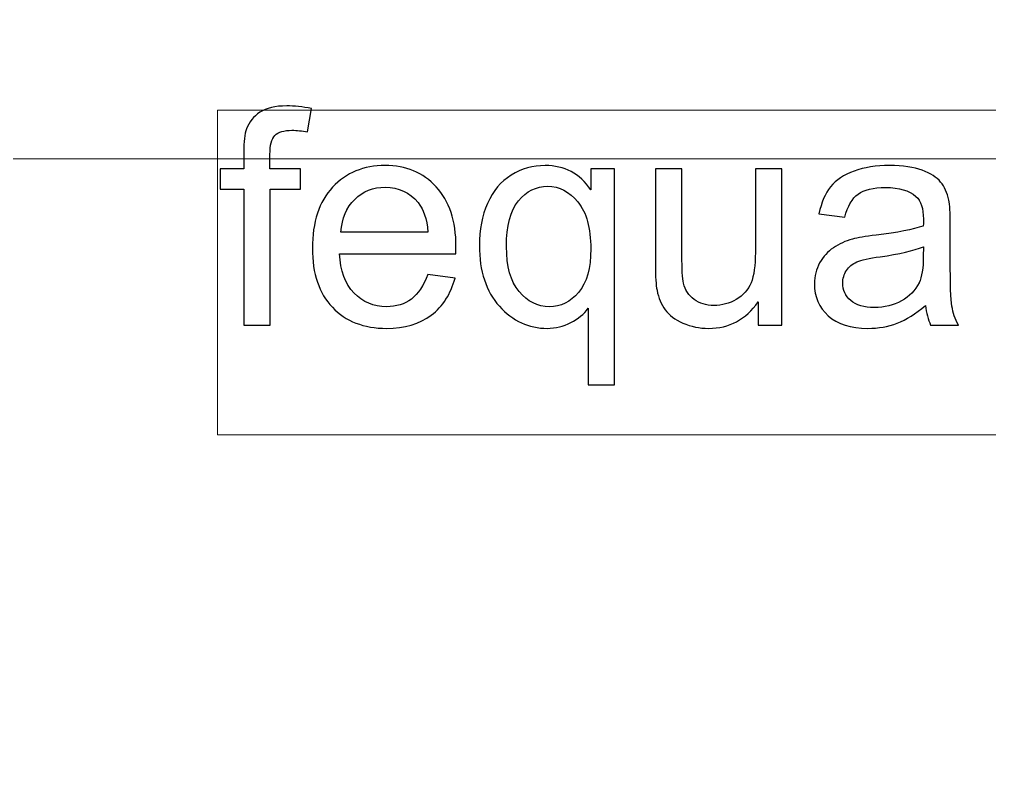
# Model space of a CAD drawing. Header units: centimetres. Extents: x -29.7 to 21.6, y -14.4 to 13.7.
# Drawn here: x -5.321 to -4.229, y -3.823 to -2.983 of the extents above; entities that cross this region are included whole.
import ezdxf

# ---------------------------------------------------------------- set-up
doc = ezdxf.new("R2010")
doc.units = ezdxf.units.CM
doc.header["$MEASUREMENT"] = 0
doc.layers.add('Layer 1', color=7, linetype='Continuous')

msp = doc.modelspace()

# ---------------------------------------------------------------- linework, layer by layer
at = {"layer": 'Layer 1', "color": 1, "lineweight": 9}
for points, knots in [([(-9.03932, -4.44965), (-9.03932, -4.44965), (-9.03932, -0.46166), (-9.03932, -0.46166), (-9.03932, -0.46166), (-9.03932, -0.46166), (0.93059, -0.46166), (0.93059, -0.46166), (0.93059, -0.46166), (0.93059, -0.46166), (0.93059, -4.44965), (0.93059, -4.44965)], [0, 0, 0, 0, 0.25, 0.25, 0.25, 0.25, 0.5, 0.5, 0.5, 0.5, 1, 1, 1, 1]), ([(-1.69979, -3.14012), (-1.69979, -3.14012), (-6.17542, -3.14012), (-6.17542, -3.14012), (-6.17542, -3.14012), (-6.17542, -3.14012), (-6.17542, -2.51611), (-6.17542, -2.51611), (-6.17542, -2.51611), (-6.17542, -2.51611), (-1.69979, -2.51611), (-1.69979, -2.51611), (-1.69979, -2.51611), (-1.69979, -2.51611), (-1.69979, -3.14012), (-1.69979, -3.14012)], [0, 0, 0, 0, 0.2, 0.2, 0.2, 0.2, 0.4, 0.4, 0.4, 0.4, 0.6, 0.6, 0.6, 0.6, 1, 1, 1, 1]), ([(-1.69979, -3.14012), (-1.69979, -3.14012), (-6.17542, -3.14012), (-6.17542, -3.14012), (-6.17542, -3.14012), (-6.17542, -3.14012), (-6.17542, -2.51611), (-6.17542, -2.51611), (-6.17542, -2.51611), (-6.17542, -2.51611), (-1.69979, -2.51611), (-1.69979, -2.51611), (-1.69979, -2.51611), (-1.69979, -2.51611), (-1.69979, -3.14012), (-1.69979, -3.14012)], [0, 0, 0, 0, 0.2, 0.2, 0.2, 0.2, 0.4, 0.4, 0.4, 0.4, 0.6, 0.6, 0.6, 0.6, 1, 1, 1, 1]), ([(-3.11641, -3.45088), (-3.11641, -3.45088), (-5.09791, -3.45088), (-5.09791, -3.45088), (-5.09791, -3.45088), (-5.09791, -3.45088), (-5.09791, -3.08514), (-5.09791, -3.08514), (-5.09791, -3.08514), (-5.09791, -3.08514), (-3.11641, -3.08514), (-3.11641, -3.08514), (-3.11641, -3.08514), (-3.11641, -3.08514), (-3.11641, -3.45088), (-3.11641, -3.45088)], [0, 0, 0, 0, 0.2, 0.2, 0.2, 0.2, 0.4, 0.4, 0.4, 0.4, 0.6, 0.6, 0.6, 0.6, 1, 1, 1, 1]), ([(-3.11641, -3.45088), (-3.11641, -3.45088), (-5.09791, -3.45088), (-5.09791, -3.45088), (-5.09791, -3.45088), (-5.09791, -3.45088), (-5.09791, -3.08514), (-5.09791, -3.08514), (-5.09791, -3.08514), (-5.09791, -3.08514), (-3.11641, -3.08514), (-3.11641, -3.08514), (-3.11641, -3.08514), (-3.11641, -3.08514), (-3.11641, -3.45088), (-3.11641, -3.45088)], [0, 0, 0, 0, 0.2, 0.2, 0.2, 0.2, 0.4, 0.4, 0.4, 0.4, 0.6, 0.6, 0.6, 0.6, 1, 1, 1, 1]), ([(-5.06842, -3.32715), (-5.06842, -3.32715), (-5.06842, -3.17427), (-5.06842, -3.17427), (-5.06842, -3.17427), (-5.06842, -3.17427), (-5.09486, -3.17427), (-5.09486, -3.17427), (-5.09486, -3.17427), (-5.09486, -3.17427), (-5.09486, -3.15122), (-5.09486, -3.15122), (-5.09486, -3.15122), (-5.09486, -3.15122), (-5.06842, -3.15122), (-5.06842, -3.15122), (-5.06842, -3.15122), (-5.06842, -3.15122), (-5.06842, -3.13258), (-5.06842, -3.13258), (-5.06842, -3.13258), (-5.06842, -3.12077), (-5.0674, -3.11201), (-5.06531, -3.1063), (-5.06531, -3.1063), (-5.06243, -3.09862), (-5.05746, -3.09235), (-5.05023, -3.08755), (-5.05023, -3.08755), (-5.04305, -3.08275), (-5.03294, -3.08037), (-5.01994, -3.08037), (-5.01994, -3.08037), (-5.01153, -3.08037), (-5.00226, -3.08139), (-4.99209, -3.08337), (-4.99209, -3.08337), (-4.99209, -3.08337), (-4.99655, -3.10947), (-4.99655, -3.10947), (-4.99655, -3.10947), (-5.00277, -3.10839), (-5.00859, -3.10783), (-5.01413, -3.10783), (-5.01413, -3.10783), (-5.02316, -3.10783), (-5.02955, -3.10975), (-5.03333, -3.11359), (-5.03333, -3.11359), (-5.03706, -3.11743), (-5.03893, -3.12461), (-5.03893, -3.13512), (-5.03893, -3.13512), (-5.03893, -3.13512), (-5.03893, -3.15122), (-5.03893, -3.15122), (-5.03893, -3.15122), (-5.03893, -3.15122), (-5.00469, -3.15122), (-5.00469, -3.15122), (-5.00469, -3.15122), (-5.00469, -3.15122), (-5.00469, -3.17427), (-5.00469, -3.17427), (-5.00469, -3.17427), (-5.00469, -3.17427), (-5.03859, -3.17427), (-5.03859, -3.17427), (-5.03859, -3.17427), (-5.03859, -3.17427), (-5.03859, -3.32715), (-5.03859, -3.32715), (-5.03859, -3.32715), (-5.03859, -3.32715), (-5.06842, -3.32715), (-5.06842, -3.32715)], [0, 0, 0, 0, 0.05, 0.05, 0.05, 0.05, 0.1, 0.1, 0.1, 0.1, 0.15, 0.15, 0.15, 0.15, 0.2, 0.2, 0.2, 0.2, 0.25, 0.25, 0.25, 0.25, 0.3, 0.3, 0.3, 0.3, 0.35, 0.35, 0.35, 0.35, 0.4, 0.4, 0.4, 0.4, 0.45, 0.45, 0.45, 0.45, 0.5, 0.5, 0.5, 0.5, 0.55, 0.55, 0.55, 0.55, 0.6, 0.6, 0.6, 0.6, 0.65, 0.65, 0.65, 0.65, 0.7, 0.7, 0.7, 0.7, 0.75, 0.75, 0.75, 0.75, 0.8, 0.8, 0.8, 0.8, 0.85, 0.85, 0.85, 0.85, 0.9, 0.9, 0.9, 0.9, 1, 1, 1, 1]), ([(-4.86136, -3.2702), (-4.86136, -3.2702), (-4.83051, -3.27427), (-4.83051, -3.27427), (-4.83051, -3.27427), (-4.83531, -3.29218), (-4.8443, -3.30613), (-4.8574, -3.31602), (-4.8574, -3.31602), (-4.87051, -3.32591), (-4.88723, -3.33088), (-4.90763, -3.33088), (-4.90763, -3.33088), (-4.93328, -3.33088), (-4.95362, -3.32297), (-4.96865, -3.30715), (-4.96865, -3.30715), (-4.98367, -3.29139), (-4.99119, -3.26918), (-4.99119, -3.24065), (-4.99119, -3.24065), (-4.99119, -3.21116), (-4.98362, -3.18822), (-4.96842, -3.17195), (-4.96842, -3.17195), (-4.95322, -3.15563), (-4.9335, -3.14749), (-4.90927, -3.14749), (-4.90927, -3.14749), (-4.88582, -3.14749), (-4.86667, -3.15546), (-4.85181, -3.17145), (-4.85181, -3.17145), (-4.83695, -3.18743), (-4.82949, -3.20992), (-4.82949, -3.2389), (-4.82949, -3.2389), (-4.82949, -3.24065), (-4.82955, -3.24331), (-4.82966, -3.24681), (-4.82966, -3.24681), (-4.82966, -3.24681), (-4.96068, -3.24681), (-4.96068, -3.24681), (-4.96068, -3.24681), (-4.95955, -3.26608), (-4.95413, -3.28088), (-4.9443, -3.29111), (-4.9443, -3.29111), (-4.93452, -3.30133), (-4.92226, -3.30647), (-4.90763, -3.30647), (-4.90763, -3.30647), (-4.89673, -3.30647), (-4.8874, -3.30359), (-4.87972, -3.29783), (-4.87972, -3.29783), (-4.87198, -3.29207), (-4.86588, -3.28286), (-4.86136, -3.2702)], [0, 0, 0, 0, 0.0625, 0.0625, 0.0625, 0.0625, 0.125, 0.125, 0.125, 0.125, 0.1875, 0.1875, 0.1875, 0.1875, 0.25, 0.25, 0.25, 0.25, 0.3125, 0.3125, 0.3125, 0.3125, 0.375, 0.375, 0.375, 0.375, 0.4375, 0.4375, 0.4375, 0.4375, 0.5, 0.5, 0.5, 0.5, 0.5625, 0.5625, 0.5625, 0.5625, 0.625, 0.625, 0.625, 0.625, 0.6875, 0.6875, 0.6875, 0.6875, 0.75, 0.75, 0.75, 0.75, 0.8125, 0.8125, 0.8125, 0.8125, 0.875, 0.875, 0.875, 0.875, 1, 1, 1, 1]), ([(-4.68079, -3.39461), (-4.68079, -3.39461), (-4.68079, -3.30828), (-4.68079, -3.30828), (-4.68079, -3.30828), (-4.68543, -3.31478), (-4.69192, -3.32014), (-4.70023, -3.32444), (-4.70023, -3.32444), (-4.70853, -3.32873), (-4.7174, -3.33088), (-4.72678, -3.33088), (-4.72678, -3.33088), (-4.74763, -3.33088), (-4.76554, -3.32257), (-4.78062, -3.30591), (-4.78062, -3.30591), (-4.79565, -3.2893), (-4.80317, -3.26647), (-4.80317, -3.23755), (-4.80317, -3.23755), (-4.80317, -3.21992), (-4.80012, -3.2041), (-4.79401, -3.19009), (-4.79401, -3.19009), (-4.78786, -3.17613), (-4.77899, -3.16551), (-4.76735, -3.15834), (-4.76735, -3.15834), (-4.75571, -3.15111), (-4.74294, -3.14749), (-4.72904, -3.14749), (-4.72904, -3.14749), (-4.70729, -3.14749), (-4.69023, -3.15659), (-4.67774, -3.17483), (-4.67774, -3.17483), (-4.67774, -3.17483), (-4.67774, -3.15122), (-4.67774, -3.15122), (-4.67774, -3.15122), (-4.67774, -3.15122), (-4.65096, -3.15122), (-4.65096, -3.15122), (-4.65096, -3.15122), (-4.65096, -3.15122), (-4.65096, -3.39461), (-4.65096, -3.39461), (-4.65096, -3.39461), (-4.65096, -3.39461), (-4.68079, -3.39461), (-4.68079, -3.39461)], [0, 0, 0, 0, 0.0714286, 0.0714286, 0.0714286, 0.0714286, 0.1428571, 0.1428571, 0.1428571, 0.1428571, 0.2142857, 0.2142857, 0.2142857, 0.2142857, 0.2857143, 0.2857143, 0.2857143, 0.2857143, 0.3571429, 0.3571429, 0.3571429, 0.3571429, 0.4285714, 0.4285714, 0.4285714, 0.4285714, 0.5, 0.5, 0.5, 0.5, 0.5714286, 0.5714286, 0.5714286, 0.5714286, 0.6428571, 0.6428571, 0.6428571, 0.6428571, 0.7142857, 0.7142857, 0.7142857, 0.7142857, 0.7857143, 0.7857143, 0.7857143, 0.7857143, 0.8571429, 0.8571429, 0.8571429, 0.8571429, 1, 1, 1, 1]), ([(-4.48938, -3.32715), (-4.48938, -3.32715), (-4.48938, -3.30099), (-4.48938, -3.30099), (-4.48938, -3.30099), (-4.50306, -3.32094), (-4.52159, -3.33088), (-4.54503, -3.33088), (-4.54503, -3.33088), (-4.55537, -3.33088), (-4.56503, -3.3289), (-4.57402, -3.32495), (-4.57402, -3.32495), (-4.583, -3.32094), (-4.58966, -3.31596), (-4.59401, -3.30998), (-4.59401, -3.30998), (-4.59837, -3.30393), (-4.60142, -3.29659), (-4.60317, -3.28788), (-4.60317, -3.28788), (-4.60435, -3.28201), (-4.60498, -3.27274), (-4.60498, -3.26009), (-4.60498, -3.26009), (-4.60498, -3.26009), (-4.60498, -3.15122), (-4.60498, -3.15122), (-4.60498, -3.15122), (-4.60498, -3.15122), (-4.57515, -3.15122), (-4.57515, -3.15122), (-4.57515, -3.15122), (-4.57515, -3.15122), (-4.57515, -3.24856), (-4.57515, -3.24856), (-4.57515, -3.24856), (-4.57515, -3.2641), (-4.57452, -3.27461), (-4.57334, -3.27998), (-4.57334, -3.27998), (-4.57147, -3.28783), (-4.56752, -3.29393), (-4.56142, -3.29839), (-4.56142, -3.29839), (-4.55537, -3.30286), (-4.54791, -3.30512), (-4.53899, -3.30512), (-4.53899, -3.30512), (-4.53006, -3.30512), (-4.5217, -3.30286), (-4.5139, -3.29828), (-4.5139, -3.29828), (-4.50611, -3.2937), (-4.50057, -3.28743), (-4.49729, -3.27958), (-4.49729, -3.27958), (-4.49407, -3.27173), (-4.49243, -3.26026), (-4.49243, -3.24529), (-4.49243, -3.24529), (-4.49243, -3.24529), (-4.49243, -3.15122), (-4.49243, -3.15122), (-4.49243, -3.15122), (-4.49243, -3.15122), (-4.4626, -3.15122), (-4.4626, -3.15122), (-4.4626, -3.15122), (-4.4626, -3.15122), (-4.4626, -3.32715), (-4.4626, -3.32715), (-4.4626, -3.32715), (-4.4626, -3.32715), (-4.48938, -3.32715), (-4.48938, -3.32715)], [0, 0, 0, 0, 0.05, 0.05, 0.05, 0.05, 0.1, 0.1, 0.1, 0.1, 0.15, 0.15, 0.15, 0.15, 0.2, 0.2, 0.2, 0.2, 0.25, 0.25, 0.25, 0.25, 0.3, 0.3, 0.3, 0.3, 0.35, 0.35, 0.35, 0.35, 0.4, 0.4, 0.4, 0.4, 0.45, 0.45, 0.45, 0.45, 0.5, 0.5, 0.5, 0.5, 0.55, 0.55, 0.55, 0.55, 0.6, 0.6, 0.6, 0.6, 0.65, 0.65, 0.65, 0.65, 0.7, 0.7, 0.7, 0.7, 0.75, 0.75, 0.75, 0.75, 0.8, 0.8, 0.8, 0.8, 0.85, 0.85, 0.85, 0.85, 0.9, 0.9, 0.9, 0.9, 1, 1, 1, 1]), ([(-4.30085, -3.30512), (-4.31193, -3.31455), (-4.3226, -3.32116), (-4.33283, -3.32506), (-4.33283, -3.32506), (-4.34306, -3.32896), (-4.35402, -3.33088), (-4.36577, -3.33088), (-4.36577, -3.33088), (-4.38509, -3.33088), (-4.39995, -3.32619), (-4.41034, -3.31675), (-4.41034, -3.31675), (-4.42074, -3.30738), (-4.42594, -3.29534), (-4.42594, -3.28071), (-4.42594, -3.28071), (-4.42594, -3.27212), (-4.42396, -3.26427), (-4.42006, -3.25715), (-4.42006, -3.25715), (-4.41611, -3.25003), (-4.41097, -3.24438), (-4.40464, -3.24009), (-4.40464, -3.24009), (-4.39825, -3.23579), (-4.39113, -3.23252), (-4.38317, -3.23031), (-4.38317, -3.23031), (-4.37729, -3.22879), (-4.36842, -3.22732), (-4.35662, -3.22585), (-4.35662, -3.22585), (-4.33255, -3.22303), (-4.31475, -3.21958), (-4.3034, -3.21563), (-4.3034, -3.21563), (-4.30328, -3.21156), (-4.30323, -3.20896), (-4.30323, -3.20789), (-4.30323, -3.20789), (-4.30323, -3.1958), (-4.30605, -3.18726), (-4.3117, -3.18229), (-4.3117, -3.18229), (-4.31933, -3.17557), (-4.33068, -3.17224), (-4.34571, -3.17224), (-4.34571, -3.17224), (-4.35978, -3.17224), (-4.37017, -3.17472), (-4.37684, -3.17964), (-4.37684, -3.17964), (-4.38356, -3.18455), (-4.38848, -3.19325), (-4.3917, -3.2058), (-4.3917, -3.2058), (-4.3917, -3.2058), (-4.42085, -3.20173), (-4.42085, -3.20173), (-4.42085, -3.20173), (-4.4182, -3.18924), (-4.41385, -3.17913), (-4.40774, -3.17145), (-4.40774, -3.17145), (-4.40164, -3.16376), (-4.39283, -3.15789), (-4.3813, -3.15371), (-4.3813, -3.15371), (-4.36984, -3.14958), (-4.35645, -3.14749), (-4.3413, -3.14749), (-4.3413, -3.14749), (-4.32628, -3.14749), (-4.31402, -3.14924), (-4.30458, -3.1528), (-4.30458, -3.1528), (-4.2952, -3.15636), (-4.28825, -3.16077), (-4.28385, -3.16613), (-4.28385, -3.16613), (-4.27944, -3.1715), (-4.27633, -3.17828), (-4.27453, -3.18647), (-4.27453, -3.18647), (-4.27357, -3.19156), (-4.27306, -3.20071), (-4.27306, -3.21387), (-4.27306, -3.21387), (-4.27306, -3.21387), (-4.27306, -3.25342), (-4.27306, -3.25342), (-4.27306, -3.25342), (-4.27306, -3.28105), (-4.27244, -3.29851), (-4.27119, -3.30591), (-4.27119, -3.30591), (-4.27001, -3.31331), (-4.26752, -3.32037), (-4.2639, -3.32715), (-4.2639, -3.32715), (-4.2639, -3.32715), (-4.29509, -3.32715), (-4.29509, -3.32715), (-4.29509, -3.32715), (-4.29808, -3.32088), (-4.30001, -3.31353), (-4.30085, -3.30512)], [0, 0, 0, 0, 0.0357143, 0.0357143, 0.0357143, 0.0357143, 0.0714286, 0.0714286, 0.0714286, 0.0714286, 0.1071429, 0.1071429, 0.1071429, 0.1071429, 0.1428571, 0.1428571, 0.1428571, 0.1428571, 0.1785714, 0.1785714, 0.1785714, 0.1785714, 0.2142857, 0.2142857, 0.2142857, 0.2142857, 0.25, 0.25, 0.25, 0.25, 0.2857143, 0.2857143, 0.2857143, 0.2857143, 0.3214286, 0.3214286, 0.3214286, 0.3214286, 0.3571429, 0.3571429, 0.3571429, 0.3571429, 0.3928571, 0.3928571, 0.3928571, 0.3928571, 0.4285714, 0.4285714, 0.4285714, 0.4285714, 0.4642857, 0.4642857, 0.4642857, 0.4642857, 0.5, 0.5, 0.5, 0.5, 0.5357143, 0.5357143, 0.5357143, 0.5357143, 0.5714286, 0.5714286, 0.5714286, 0.5714286, 0.6071429, 0.6071429, 0.6071429, 0.6071429, 0.6428571, 0.6428571, 0.6428571, 0.6428571, 0.6785714, 0.6785714, 0.6785714, 0.6785714, 0.7142857, 0.7142857, 0.7142857, 0.7142857, 0.75, 0.75, 0.75, 0.75, 0.7857143, 0.7857143, 0.7857143, 0.7857143, 0.8214286, 0.8214286, 0.8214286, 0.8214286, 0.8571429, 0.8571429, 0.8571429, 0.8571429, 0.8928571, 0.8928571, 0.8928571, 0.8928571, 0.9285714, 0.9285714, 0.9285714, 0.9285714, 1, 1, 1, 1]), ([(-4.95898, -3.22241), (-4.95898, -3.22241), (-4.86102, -3.22241), (-4.86102, -3.22241), (-4.86102, -3.22241), (-4.86232, -3.2076), (-4.8661, -3.19653), (-4.87226, -3.18913), (-4.87226, -3.18913), (-4.8817, -3.17766), (-4.89401, -3.1719), (-4.9091, -3.1719), (-4.9091, -3.1719), (-4.92277, -3.1719), (-4.93424, -3.17647), (-4.94356, -3.18563), (-4.94356, -3.18563), (-4.95283, -3.19478), (-4.95797, -3.20704), (-4.95898, -3.22241)], [0, 0, 0, 0, 0.1666667, 0.1666667, 0.1666667, 0.1666667, 0.3333333, 0.3333333, 0.3333333, 0.3333333, 0.5, 0.5, 0.5, 0.5, 0.6666667, 0.6666667, 0.6666667, 0.6666667, 1, 1, 1, 1]), ([(-4.77266, -3.23868), (-4.77266, -3.26127), (-4.76791, -3.27822), (-4.75842, -3.28952), (-4.75842, -3.28952), (-4.74893, -3.30082), (-4.73757, -3.30647), (-4.7243, -3.30647), (-4.7243, -3.30647), (-4.71159, -3.30647), (-4.70068, -3.30111), (-4.69147, -3.29037), (-4.69147, -3.29037), (-4.68232, -3.27958), (-4.67774, -3.26325), (-4.67774, -3.24133), (-4.67774, -3.24133), (-4.67774, -3.21794), (-4.6826, -3.20037), (-4.69226, -3.18856), (-4.69226, -3.18856), (-4.70192, -3.17676), (-4.71322, -3.17088), (-4.72627, -3.17088), (-4.72627, -3.17088), (-4.73921, -3.17088), (-4.75017, -3.17636), (-4.75916, -3.18732), (-4.75916, -3.18732), (-4.76814, -3.19828), (-4.77266, -3.2154), (-4.77266, -3.23868)], [0, 0, 0, 0, 0.1111111, 0.1111111, 0.1111111, 0.1111111, 0.2222222, 0.2222222, 0.2222222, 0.2222222, 0.3333333, 0.3333333, 0.3333333, 0.3333333, 0.4444444, 0.4444444, 0.4444444, 0.4444444, 0.5555556, 0.5555556, 0.5555556, 0.5555556, 0.6666667, 0.6666667, 0.6666667, 0.6666667, 0.7777778, 0.7777778, 0.7777778, 0.7777778, 1, 1, 1, 1]), ([(-4.30323, -3.23902), (-4.31407, -3.24342), (-4.33034, -3.24715), (-4.35204, -3.2502), (-4.35204, -3.2502), (-4.36436, -3.25195), (-4.37306, -3.25393), (-4.37814, -3.25613), (-4.37814, -3.25613), (-4.38323, -3.25834), (-4.38712, -3.26156), (-4.38989, -3.26574), (-4.38989, -3.26574), (-4.39266, -3.26998), (-4.39407, -3.27466), (-4.39407, -3.27986), (-4.39407, -3.27986), (-4.39407, -3.28772), (-4.39108, -3.29433), (-4.38503, -3.29958), (-4.38503, -3.29958), (-4.37899, -3.30483), (-4.37017, -3.30749), (-4.35859, -3.30749), (-4.35859, -3.30749), (-4.34712, -3.30749), (-4.3369, -3.305), (-4.32792, -3.29998), (-4.32792, -3.29998), (-4.31899, -3.295), (-4.31238, -3.28817), (-4.3082, -3.27952), (-4.3082, -3.27952), (-4.30498, -3.2728), (-4.3034, -3.26291), (-4.3034, -3.24986), (-4.3034, -3.24986), (-4.3034, -3.24986), (-4.30323, -3.23902), (-4.30323, -3.23902)], [0, 0, 0, 0, 0.0909091, 0.0909091, 0.0909091, 0.0909091, 0.1818182, 0.1818182, 0.1818182, 0.1818182, 0.2727273, 0.2727273, 0.2727273, 0.2727273, 0.3636364, 0.3636364, 0.3636364, 0.3636364, 0.4545455, 0.4545455, 0.4545455, 0.4545455, 0.5454545, 0.5454545, 0.5454545, 0.5454545, 0.6363636, 0.6363636, 0.6363636, 0.6363636, 0.7272727, 0.7272727, 0.7272727, 0.7272727, 0.8181818, 0.8181818, 0.8181818, 0.8181818, 1, 1, 1, 1])]:
    msp.add_open_spline(points, degree=3, knots=knots, dxfattribs=at)
at = {"layer": 'Layer 1', "color": 250}
for points, knots in [([(-5.06842, -3.32715), (-5.06842, -3.32715), (-5.06842, -3.17427), (-5.06842, -3.17427), (-5.06842, -3.17427), (-5.06842, -3.17427), (-5.09486, -3.17427), (-5.09486, -3.17427), (-5.09486, -3.17427), (-5.09486, -3.17427), (-5.09486, -3.15122), (-5.09486, -3.15122), (-5.09486, -3.15122), (-5.09486, -3.15122), (-5.06842, -3.15122), (-5.06842, -3.15122), (-5.06842, -3.15122), (-5.06842, -3.15122), (-5.06842, -3.13258), (-5.06842, -3.13258), (-5.06842, -3.13258), (-5.06842, -3.12077), (-5.0674, -3.11201), (-5.06531, -3.1063), (-5.06531, -3.1063), (-5.06243, -3.09862), (-5.05746, -3.09235), (-5.05023, -3.08755), (-5.05023, -3.08755), (-5.04305, -3.08275), (-5.03294, -3.08037), (-5.01994, -3.08037), (-5.01994, -3.08037), (-5.01153, -3.08037), (-5.00226, -3.08139), (-4.99209, -3.08337), (-4.99209, -3.08337), (-4.99209, -3.08337), (-4.99655, -3.10947), (-4.99655, -3.10947), (-4.99655, -3.10947), (-5.00277, -3.10839), (-5.00859, -3.10783), (-5.01413, -3.10783), (-5.01413, -3.10783), (-5.02316, -3.10783), (-5.02955, -3.10975), (-5.03333, -3.11359), (-5.03333, -3.11359), (-5.03706, -3.11743), (-5.03893, -3.12461), (-5.03893, -3.13512), (-5.03893, -3.13512), (-5.03893, -3.13512), (-5.03893, -3.15122), (-5.03893, -3.15122), (-5.03893, -3.15122), (-5.03893, -3.15122), (-5.00469, -3.15122), (-5.00469, -3.15122), (-5.00469, -3.15122), (-5.00469, -3.15122), (-5.00469, -3.17427), (-5.00469, -3.17427), (-5.00469, -3.17427), (-5.00469, -3.17427), (-5.03859, -3.17427), (-5.03859, -3.17427), (-5.03859, -3.17427), (-5.03859, -3.17427), (-5.03859, -3.32715), (-5.03859, -3.32715), (-5.03859, -3.32715), (-5.03859, -3.32715), (-5.06842, -3.32715), (-5.06842, -3.32715)], [0, 0, 0, 0, 0.05, 0.05, 0.05, 0.05, 0.1, 0.1, 0.1, 0.1, 0.15, 0.15, 0.15, 0.15, 0.2, 0.2, 0.2, 0.2, 0.25, 0.25, 0.25, 0.25, 0.3, 0.3, 0.3, 0.3, 0.35, 0.35, 0.35, 0.35, 0.4, 0.4, 0.4, 0.4, 0.45, 0.45, 0.45, 0.45, 0.5, 0.5, 0.5, 0.5, 0.55, 0.55, 0.55, 0.55, 0.6, 0.6, 0.6, 0.6, 0.65, 0.65, 0.65, 0.65, 0.7, 0.7, 0.7, 0.7, 0.75, 0.75, 0.75, 0.75, 0.8, 0.8, 0.8, 0.8, 0.85, 0.85, 0.85, 0.85, 0.9, 0.9, 0.9, 0.9, 1, 1, 1, 1]), ([(-4.86136, -3.2702), (-4.86136, -3.2702), (-4.83051, -3.27427), (-4.83051, -3.27427), (-4.83051, -3.27427), (-4.83531, -3.29218), (-4.8443, -3.30613), (-4.8574, -3.31602), (-4.8574, -3.31602), (-4.87051, -3.32591), (-4.88723, -3.33088), (-4.90763, -3.33088), (-4.90763, -3.33088), (-4.93328, -3.33088), (-4.95362, -3.32297), (-4.96865, -3.30715), (-4.96865, -3.30715), (-4.98367, -3.29139), (-4.99119, -3.26918), (-4.99119, -3.24065), (-4.99119, -3.24065), (-4.99119, -3.21116), (-4.98362, -3.18822), (-4.96842, -3.17195), (-4.96842, -3.17195), (-4.95322, -3.15563), (-4.9335, -3.14749), (-4.90927, -3.14749), (-4.90927, -3.14749), (-4.88582, -3.14749), (-4.86667, -3.15546), (-4.85181, -3.17145), (-4.85181, -3.17145), (-4.83695, -3.18743), (-4.82949, -3.20992), (-4.82949, -3.2389), (-4.82949, -3.2389), (-4.82949, -3.24065), (-4.82955, -3.24331), (-4.82966, -3.24681), (-4.82966, -3.24681), (-4.82966, -3.24681), (-4.96068, -3.24681), (-4.96068, -3.24681), (-4.96068, -3.24681), (-4.95955, -3.26608), (-4.95413, -3.28088), (-4.9443, -3.29111), (-4.9443, -3.29111), (-4.93452, -3.30133), (-4.92226, -3.30647), (-4.90763, -3.30647), (-4.90763, -3.30647), (-4.89673, -3.30647), (-4.8874, -3.30359), (-4.87972, -3.29783), (-4.87972, -3.29783), (-4.87198, -3.29207), (-4.86588, -3.28286), (-4.86136, -3.2702)], [0, 0, 0, 0, 0.0625, 0.0625, 0.0625, 0.0625, 0.125, 0.125, 0.125, 0.125, 0.1875, 0.1875, 0.1875, 0.1875, 0.25, 0.25, 0.25, 0.25, 0.3125, 0.3125, 0.3125, 0.3125, 0.375, 0.375, 0.375, 0.375, 0.4375, 0.4375, 0.4375, 0.4375, 0.5, 0.5, 0.5, 0.5, 0.5625, 0.5625, 0.5625, 0.5625, 0.625, 0.625, 0.625, 0.625, 0.6875, 0.6875, 0.6875, 0.6875, 0.75, 0.75, 0.75, 0.75, 0.8125, 0.8125, 0.8125, 0.8125, 0.875, 0.875, 0.875, 0.875, 1, 1, 1, 1]), ([(-4.68079, -3.39461), (-4.68079, -3.39461), (-4.68079, -3.30828), (-4.68079, -3.30828), (-4.68079, -3.30828), (-4.68543, -3.31478), (-4.69192, -3.32014), (-4.70023, -3.32444), (-4.70023, -3.32444), (-4.70853, -3.32873), (-4.7174, -3.33088), (-4.72678, -3.33088), (-4.72678, -3.33088), (-4.74763, -3.33088), (-4.76554, -3.32257), (-4.78062, -3.30591), (-4.78062, -3.30591), (-4.79565, -3.2893), (-4.80317, -3.26647), (-4.80317, -3.23755), (-4.80317, -3.23755), (-4.80317, -3.21992), (-4.80012, -3.2041), (-4.79401, -3.19009), (-4.79401, -3.19009), (-4.78786, -3.17613), (-4.77899, -3.16551), (-4.76735, -3.15834), (-4.76735, -3.15834), (-4.75571, -3.15111), (-4.74294, -3.14749), (-4.72904, -3.14749), (-4.72904, -3.14749), (-4.70729, -3.14749), (-4.69023, -3.15659), (-4.67774, -3.17483), (-4.67774, -3.17483), (-4.67774, -3.17483), (-4.67774, -3.15122), (-4.67774, -3.15122), (-4.67774, -3.15122), (-4.67774, -3.15122), (-4.65096, -3.15122), (-4.65096, -3.15122), (-4.65096, -3.15122), (-4.65096, -3.15122), (-4.65096, -3.39461), (-4.65096, -3.39461), (-4.65096, -3.39461), (-4.65096, -3.39461), (-4.68079, -3.39461), (-4.68079, -3.39461)], [0, 0, 0, 0, 0.0714286, 0.0714286, 0.0714286, 0.0714286, 0.1428571, 0.1428571, 0.1428571, 0.1428571, 0.2142857, 0.2142857, 0.2142857, 0.2142857, 0.2857143, 0.2857143, 0.2857143, 0.2857143, 0.3571429, 0.3571429, 0.3571429, 0.3571429, 0.4285714, 0.4285714, 0.4285714, 0.4285714, 0.5, 0.5, 0.5, 0.5, 0.5714286, 0.5714286, 0.5714286, 0.5714286, 0.6428571, 0.6428571, 0.6428571, 0.6428571, 0.7142857, 0.7142857, 0.7142857, 0.7142857, 0.7857143, 0.7857143, 0.7857143, 0.7857143, 0.8571429, 0.8571429, 0.8571429, 0.8571429, 1, 1, 1, 1]), ([(-4.48938, -3.32715), (-4.48938, -3.32715), (-4.48938, -3.30099), (-4.48938, -3.30099), (-4.48938, -3.30099), (-4.50306, -3.32094), (-4.52159, -3.33088), (-4.54503, -3.33088), (-4.54503, -3.33088), (-4.55537, -3.33088), (-4.56503, -3.3289), (-4.57402, -3.32495), (-4.57402, -3.32495), (-4.583, -3.32094), (-4.58966, -3.31596), (-4.59401, -3.30998), (-4.59401, -3.30998), (-4.59837, -3.30393), (-4.60142, -3.29659), (-4.60317, -3.28788), (-4.60317, -3.28788), (-4.60435, -3.28201), (-4.60498, -3.27274), (-4.60498, -3.26009), (-4.60498, -3.26009), (-4.60498, -3.26009), (-4.60498, -3.15122), (-4.60498, -3.15122), (-4.60498, -3.15122), (-4.60498, -3.15122), (-4.57515, -3.15122), (-4.57515, -3.15122), (-4.57515, -3.15122), (-4.57515, -3.15122), (-4.57515, -3.24856), (-4.57515, -3.24856), (-4.57515, -3.24856), (-4.57515, -3.2641), (-4.57452, -3.27461), (-4.57334, -3.27998), (-4.57334, -3.27998), (-4.57147, -3.28783), (-4.56752, -3.29393), (-4.56142, -3.29839), (-4.56142, -3.29839), (-4.55537, -3.30286), (-4.54791, -3.30512), (-4.53899, -3.30512), (-4.53899, -3.30512), (-4.53006, -3.30512), (-4.5217, -3.30286), (-4.5139, -3.29828), (-4.5139, -3.29828), (-4.50611, -3.2937), (-4.50057, -3.28743), (-4.49729, -3.27958), (-4.49729, -3.27958), (-4.49407, -3.27173), (-4.49243, -3.26026), (-4.49243, -3.24529), (-4.49243, -3.24529), (-4.49243, -3.24529), (-4.49243, -3.15122), (-4.49243, -3.15122), (-4.49243, -3.15122), (-4.49243, -3.15122), (-4.4626, -3.15122), (-4.4626, -3.15122), (-4.4626, -3.15122), (-4.4626, -3.15122), (-4.4626, -3.32715), (-4.4626, -3.32715), (-4.4626, -3.32715), (-4.4626, -3.32715), (-4.48938, -3.32715), (-4.48938, -3.32715)], [0, 0, 0, 0, 0.05, 0.05, 0.05, 0.05, 0.1, 0.1, 0.1, 0.1, 0.15, 0.15, 0.15, 0.15, 0.2, 0.2, 0.2, 0.2, 0.25, 0.25, 0.25, 0.25, 0.3, 0.3, 0.3, 0.3, 0.35, 0.35, 0.35, 0.35, 0.4, 0.4, 0.4, 0.4, 0.45, 0.45, 0.45, 0.45, 0.5, 0.5, 0.5, 0.5, 0.55, 0.55, 0.55, 0.55, 0.6, 0.6, 0.6, 0.6, 0.65, 0.65, 0.65, 0.65, 0.7, 0.7, 0.7, 0.7, 0.75, 0.75, 0.75, 0.75, 0.8, 0.8, 0.8, 0.8, 0.85, 0.85, 0.85, 0.85, 0.9, 0.9, 0.9, 0.9, 1, 1, 1, 1]), ([(-4.30085, -3.30512), (-4.31193, -3.31455), (-4.3226, -3.32116), (-4.33283, -3.32506), (-4.33283, -3.32506), (-4.34306, -3.32896), (-4.35402, -3.33088), (-4.36577, -3.33088), (-4.36577, -3.33088), (-4.38509, -3.33088), (-4.39995, -3.32619), (-4.41034, -3.31675), (-4.41034, -3.31675), (-4.42074, -3.30738), (-4.42594, -3.29534), (-4.42594, -3.28071), (-4.42594, -3.28071), (-4.42594, -3.27212), (-4.42396, -3.26427), (-4.42006, -3.25715), (-4.42006, -3.25715), (-4.41611, -3.25003), (-4.41097, -3.24438), (-4.40464, -3.24009), (-4.40464, -3.24009), (-4.39825, -3.23579), (-4.39113, -3.23252), (-4.38317, -3.23031), (-4.38317, -3.23031), (-4.37729, -3.22879), (-4.36842, -3.22732), (-4.35662, -3.22585), (-4.35662, -3.22585), (-4.33255, -3.22303), (-4.31475, -3.21958), (-4.3034, -3.21563), (-4.3034, -3.21563), (-4.30328, -3.21156), (-4.30323, -3.20896), (-4.30323, -3.20789), (-4.30323, -3.20789), (-4.30323, -3.1958), (-4.30605, -3.18726), (-4.3117, -3.18229), (-4.3117, -3.18229), (-4.31933, -3.17557), (-4.33068, -3.17224), (-4.34571, -3.17224), (-4.34571, -3.17224), (-4.35978, -3.17224), (-4.37017, -3.17472), (-4.37684, -3.17964), (-4.37684, -3.17964), (-4.38356, -3.18455), (-4.38848, -3.19325), (-4.3917, -3.2058), (-4.3917, -3.2058), (-4.3917, -3.2058), (-4.42085, -3.20173), (-4.42085, -3.20173), (-4.42085, -3.20173), (-4.4182, -3.18924), (-4.41385, -3.17913), (-4.40774, -3.17145), (-4.40774, -3.17145), (-4.40164, -3.16376), (-4.39283, -3.15789), (-4.3813, -3.15371), (-4.3813, -3.15371), (-4.36984, -3.14958), (-4.35645, -3.14749), (-4.3413, -3.14749), (-4.3413, -3.14749), (-4.32628, -3.14749), (-4.31402, -3.14924), (-4.30458, -3.1528), (-4.30458, -3.1528), (-4.2952, -3.15636), (-4.28825, -3.16077), (-4.28385, -3.16613), (-4.28385, -3.16613), (-4.27944, -3.1715), (-4.27633, -3.17828), (-4.27453, -3.18647), (-4.27453, -3.18647), (-4.27357, -3.19156), (-4.27306, -3.20071), (-4.27306, -3.21387), (-4.27306, -3.21387), (-4.27306, -3.21387), (-4.27306, -3.25342), (-4.27306, -3.25342), (-4.27306, -3.25342), (-4.27306, -3.28105), (-4.27244, -3.29851), (-4.27119, -3.30591), (-4.27119, -3.30591), (-4.27001, -3.31331), (-4.26752, -3.32037), (-4.2639, -3.32715), (-4.2639, -3.32715), (-4.2639, -3.32715), (-4.29509, -3.32715), (-4.29509, -3.32715), (-4.29509, -3.32715), (-4.29808, -3.32088), (-4.30001, -3.31353), (-4.30085, -3.30512)], [0, 0, 0, 0, 0.0357143, 0.0357143, 0.0357143, 0.0357143, 0.0714286, 0.0714286, 0.0714286, 0.0714286, 0.1071429, 0.1071429, 0.1071429, 0.1071429, 0.1428571, 0.1428571, 0.1428571, 0.1428571, 0.1785714, 0.1785714, 0.1785714, 0.1785714, 0.2142857, 0.2142857, 0.2142857, 0.2142857, 0.25, 0.25, 0.25, 0.25, 0.2857143, 0.2857143, 0.2857143, 0.2857143, 0.3214286, 0.3214286, 0.3214286, 0.3214286, 0.3571429, 0.3571429, 0.3571429, 0.3571429, 0.3928571, 0.3928571, 0.3928571, 0.3928571, 0.4285714, 0.4285714, 0.4285714, 0.4285714, 0.4642857, 0.4642857, 0.4642857, 0.4642857, 0.5, 0.5, 0.5, 0.5, 0.5357143, 0.5357143, 0.5357143, 0.5357143, 0.5714286, 0.5714286, 0.5714286, 0.5714286, 0.6071429, 0.6071429, 0.6071429, 0.6071429, 0.6428571, 0.6428571, 0.6428571, 0.6428571, 0.6785714, 0.6785714, 0.6785714, 0.6785714, 0.7142857, 0.7142857, 0.7142857, 0.7142857, 0.75, 0.75, 0.75, 0.75, 0.7857143, 0.7857143, 0.7857143, 0.7857143, 0.8214286, 0.8214286, 0.8214286, 0.8214286, 0.8571429, 0.8571429, 0.8571429, 0.8571429, 0.8928571, 0.8928571, 0.8928571, 0.8928571, 0.9285714, 0.9285714, 0.9285714, 0.9285714, 1, 1, 1, 1]), ([(-4.95898, -3.22241), (-4.95898, -3.22241), (-4.86102, -3.22241), (-4.86102, -3.22241), (-4.86102, -3.22241), (-4.86232, -3.2076), (-4.8661, -3.19653), (-4.87226, -3.18913), (-4.87226, -3.18913), (-4.8817, -3.17766), (-4.89401, -3.1719), (-4.9091, -3.1719), (-4.9091, -3.1719), (-4.92277, -3.1719), (-4.93424, -3.17647), (-4.94356, -3.18563), (-4.94356, -3.18563), (-4.95283, -3.19478), (-4.95797, -3.20704), (-4.95898, -3.22241)], [0, 0, 0, 0, 0.1666667, 0.1666667, 0.1666667, 0.1666667, 0.3333333, 0.3333333, 0.3333333, 0.3333333, 0.5, 0.5, 0.5, 0.5, 0.6666667, 0.6666667, 0.6666667, 0.6666667, 1, 1, 1, 1]), ([(-4.77266, -3.23868), (-4.77266, -3.26127), (-4.76791, -3.27822), (-4.75842, -3.28952), (-4.75842, -3.28952), (-4.74893, -3.30082), (-4.73757, -3.30647), (-4.7243, -3.30647), (-4.7243, -3.30647), (-4.71159, -3.30647), (-4.70068, -3.30111), (-4.69147, -3.29037), (-4.69147, -3.29037), (-4.68232, -3.27958), (-4.67774, -3.26325), (-4.67774, -3.24133), (-4.67774, -3.24133), (-4.67774, -3.21794), (-4.6826, -3.20037), (-4.69226, -3.18856), (-4.69226, -3.18856), (-4.70192, -3.17676), (-4.71322, -3.17088), (-4.72627, -3.17088), (-4.72627, -3.17088), (-4.73921, -3.17088), (-4.75017, -3.17636), (-4.75916, -3.18732), (-4.75916, -3.18732), (-4.76814, -3.19828), (-4.77266, -3.2154), (-4.77266, -3.23868)], [0, 0, 0, 0, 0.1111111, 0.1111111, 0.1111111, 0.1111111, 0.2222222, 0.2222222, 0.2222222, 0.2222222, 0.3333333, 0.3333333, 0.3333333, 0.3333333, 0.4444444, 0.4444444, 0.4444444, 0.4444444, 0.5555556, 0.5555556, 0.5555556, 0.5555556, 0.6666667, 0.6666667, 0.6666667, 0.6666667, 0.7777778, 0.7777778, 0.7777778, 0.7777778, 1, 1, 1, 1]), ([(-4.30323, -3.23902), (-4.31407, -3.24342), (-4.33034, -3.24715), (-4.35204, -3.2502), (-4.35204, -3.2502), (-4.36436, -3.25195), (-4.37306, -3.25393), (-4.37814, -3.25613), (-4.37814, -3.25613), (-4.38323, -3.25834), (-4.38712, -3.26156), (-4.38989, -3.26574), (-4.38989, -3.26574), (-4.39266, -3.26998), (-4.39407, -3.27466), (-4.39407, -3.27986), (-4.39407, -3.27986), (-4.39407, -3.28772), (-4.39108, -3.29433), (-4.38503, -3.29958), (-4.38503, -3.29958), (-4.37899, -3.30483), (-4.37017, -3.30749), (-4.35859, -3.30749), (-4.35859, -3.30749), (-4.34712, -3.30749), (-4.3369, -3.305), (-4.32792, -3.29998), (-4.32792, -3.29998), (-4.31899, -3.295), (-4.31238, -3.28817), (-4.3082, -3.27952), (-4.3082, -3.27952), (-4.30498, -3.2728), (-4.3034, -3.26291), (-4.3034, -3.24986), (-4.3034, -3.24986), (-4.3034, -3.24986), (-4.30323, -3.23902), (-4.30323, -3.23902)], [0, 0, 0, 0, 0.0909091, 0.0909091, 0.0909091, 0.0909091, 0.1818182, 0.1818182, 0.1818182, 0.1818182, 0.2727273, 0.2727273, 0.2727273, 0.2727273, 0.3636364, 0.3636364, 0.3636364, 0.3636364, 0.4545455, 0.4545455, 0.4545455, 0.4545455, 0.5454545, 0.5454545, 0.5454545, 0.5454545, 0.6363636, 0.6363636, 0.6363636, 0.6363636, 0.7272727, 0.7272727, 0.7272727, 0.7272727, 0.8181818, 0.8181818, 0.8181818, 0.8181818, 1, 1, 1, 1])]:
    msp.add_open_spline(points, degree=3, knots=knots, dxfattribs=at)

doc.saveas('drawing.dxf')
